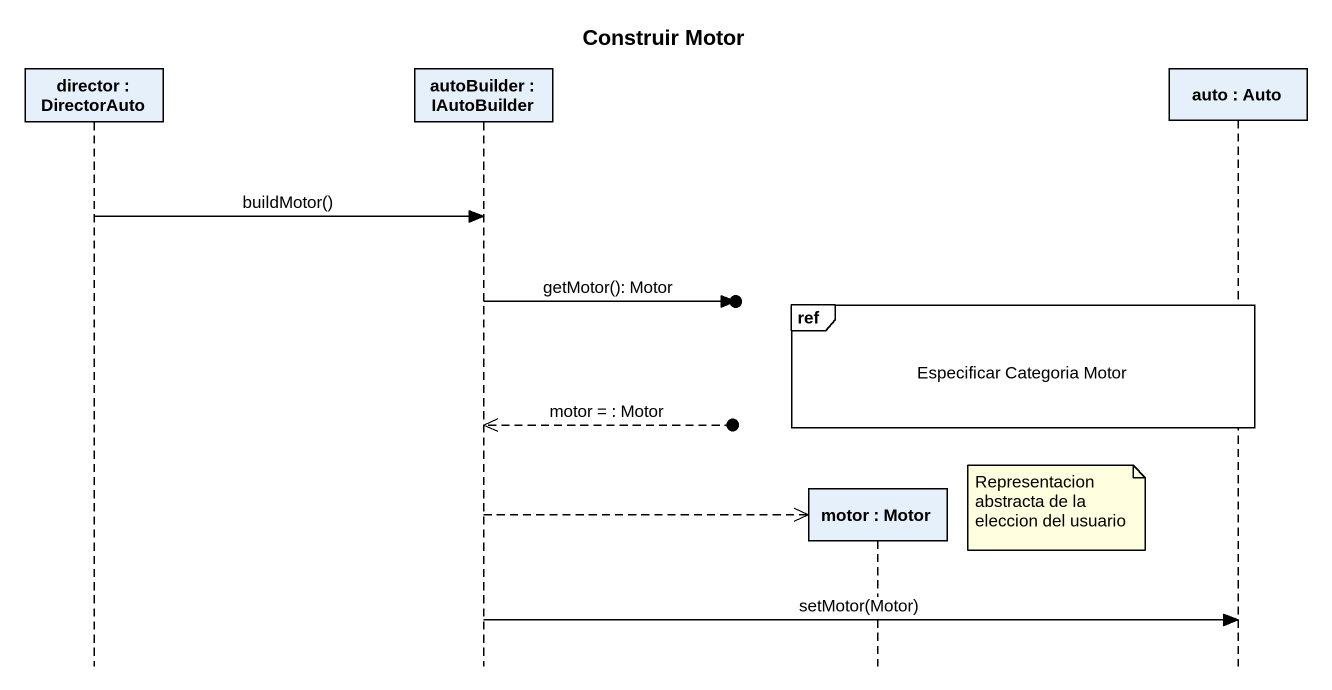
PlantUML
@startuml
title Construir Motor
hide footbox
participant "director : DirectorAuto" as director
participant "autoBuilder : IAutoBuilder" as autoBuilder
participant "motor : Motor" as motor
participant "auto : Auto" as auto

director -> autoBuilder : buildMotor()
autoBuilder ->o] : getMotor(): Motor
ref over motor, auto : Especificar Categoria Motor
autoBuilder <<--o] : motor = : Motor
note right of motor : Representacion abstracta de la eleccion del usuario
autoBuilder -->> motor **
autoBuilder -> auto : setMotor(Motor)
@enduml
